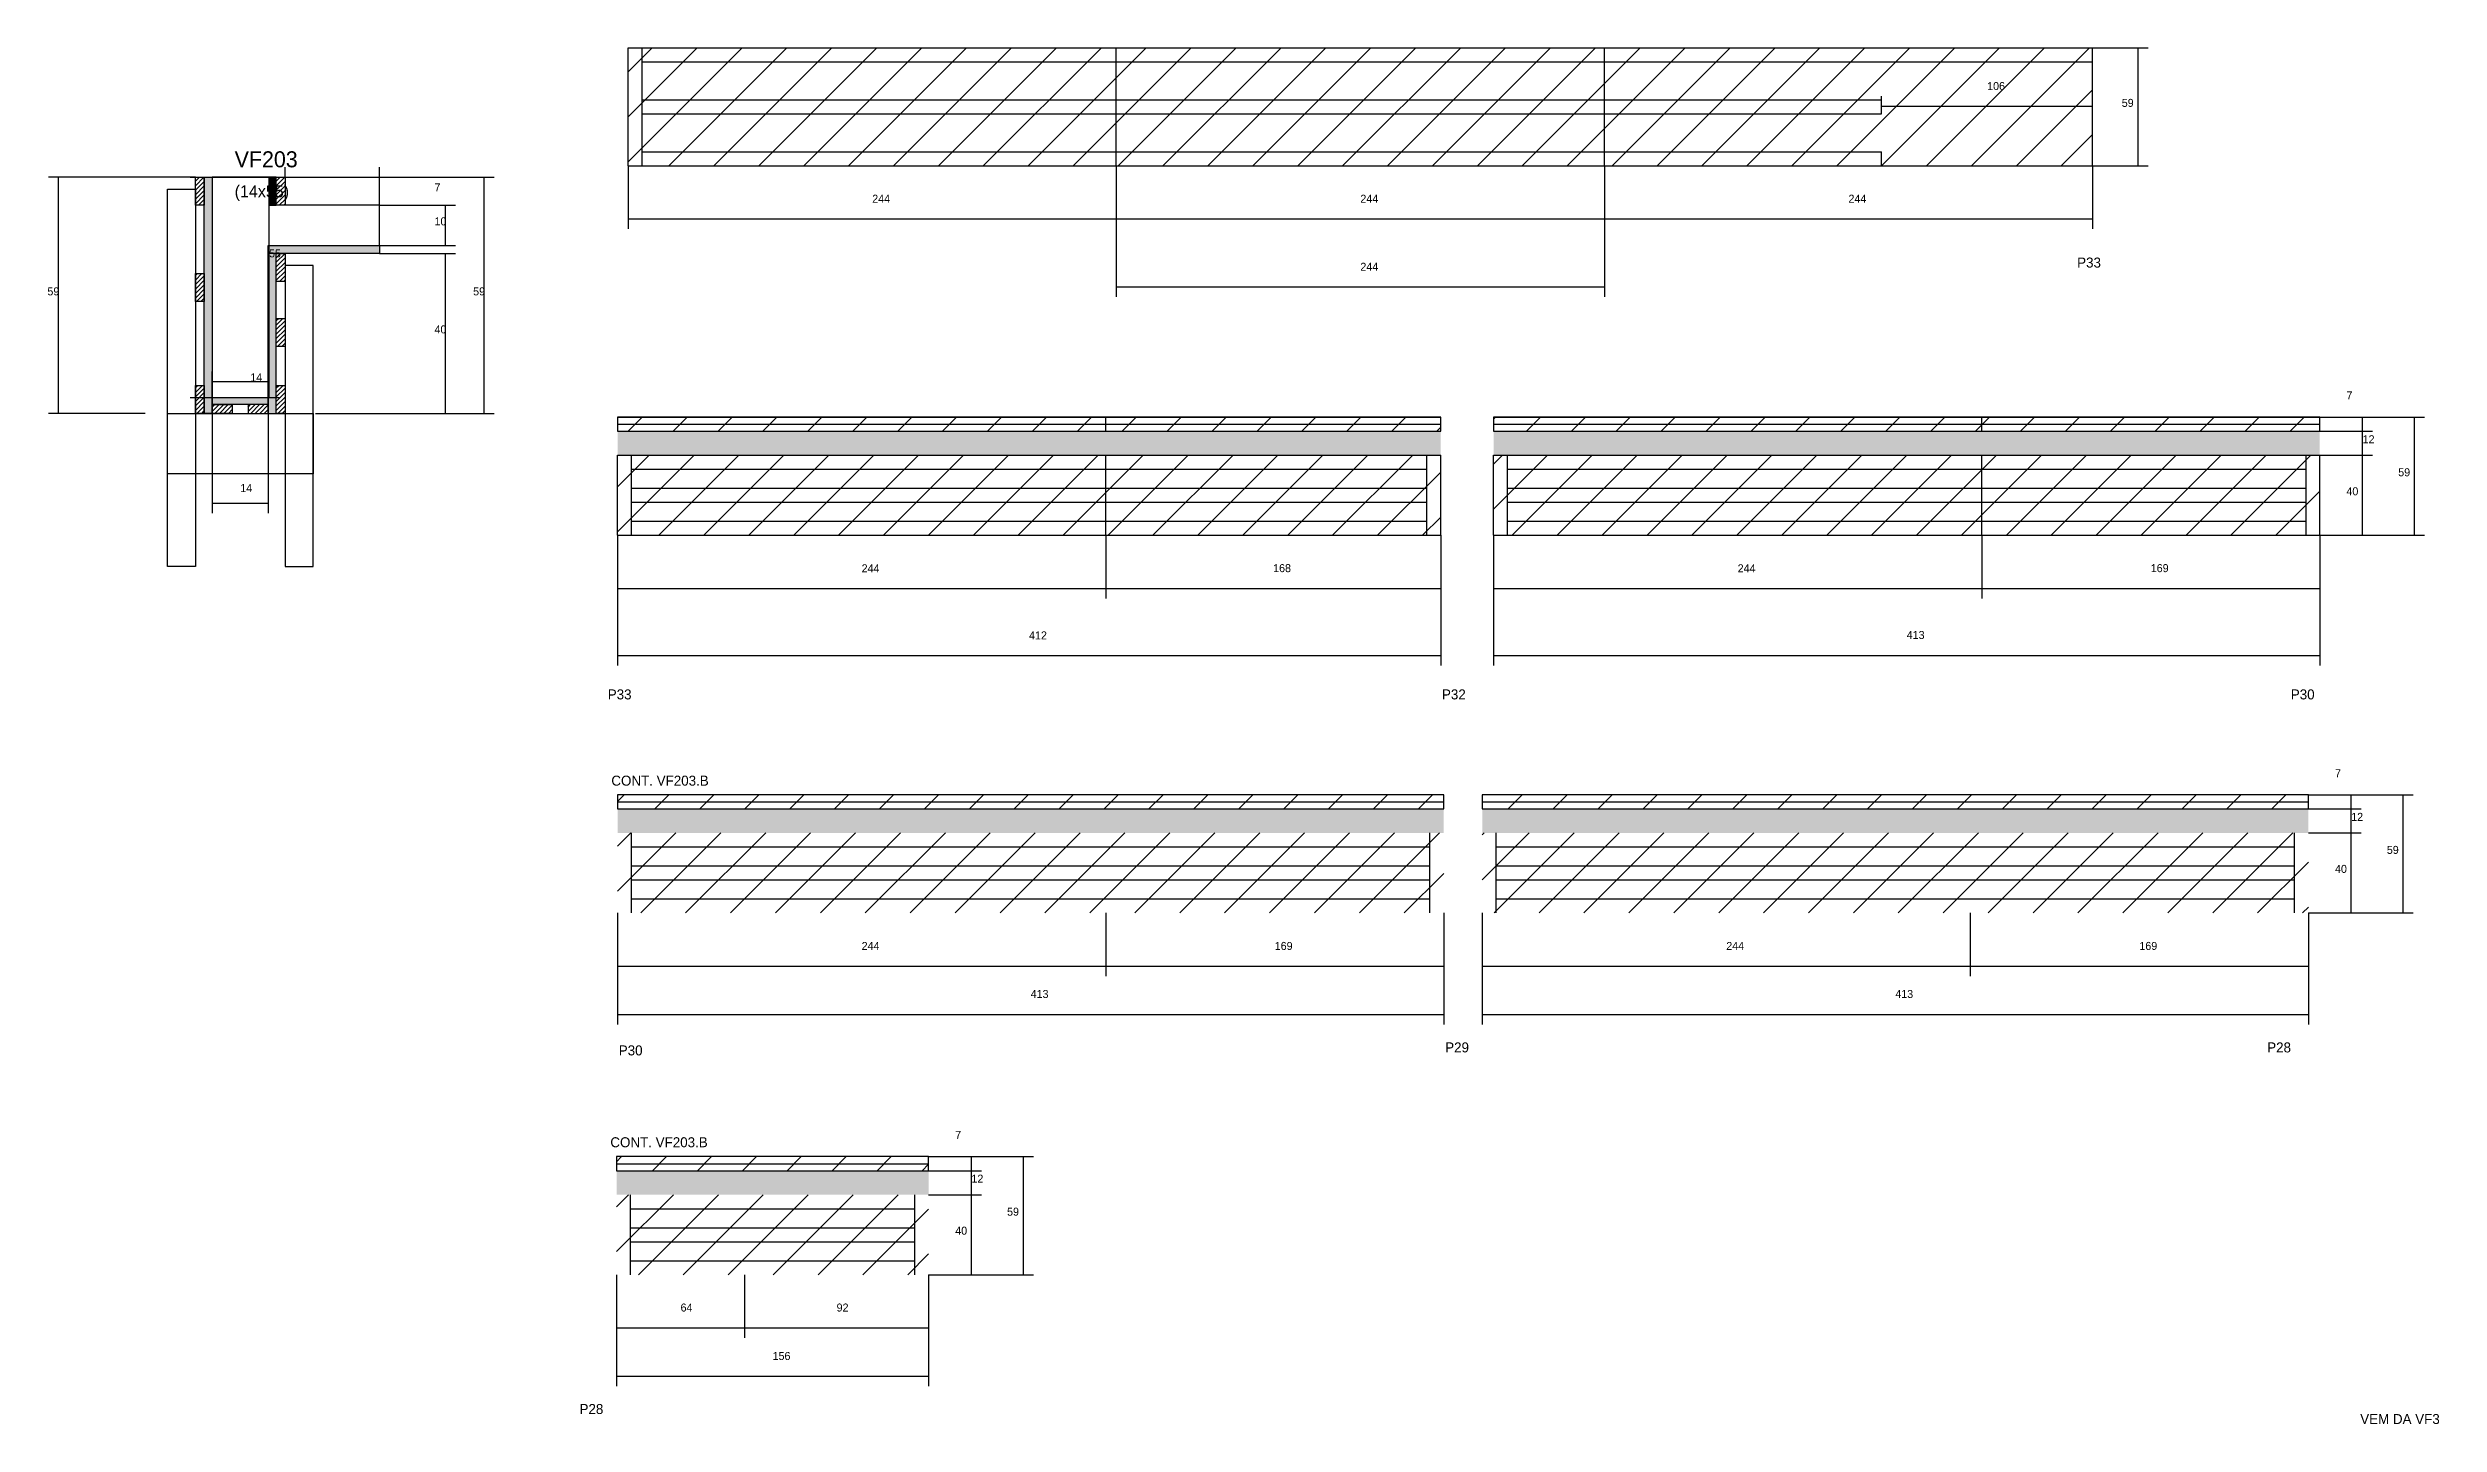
# Model space of a CAD drawing. Header units: metres. Extents: x 5683 to 7981, y 4512 to 5994.
# Drawn here: x 6786 to 7981, y 5278 to 5965 of the extents above; entities that cross this region are included whole.
import ezdxf

# ---------------------------------------------------------------- set-up
doc = ezdxf.new("R2010")
doc.units = ezdxf.units.M
for name, color, linetype in [('CONCRETO', 251, 'Continuous'), ('COTA', 241, 'Continuous'), ('Cota Seção (2x)', 4, 'Continuous'), ('Hachura', 253, 'Continuous'), ('Madeira', 126, 'Continuous'), ('NOMENCLATURA', 7, 'Continuous'), ('Painéis', 200, 'Continuous'), ('REAPROVEITAMENTO', 251, 'Continuous'), ('SARR_2.2x7', 40, 'Continuous'), ('SARR_3.5x7', 81, 'Continuous'), ('Texto Seção', 7, 'Continuous')]:
    doc.layers.add(name, color=color, linetype=linetype)

msp = doc.modelspace()

# ---------------------------------------------------------------- hatches: boundary and pattern name
at = {"layer": 'COTA'}
h = msp.add_hatch(dxfattribs=at)
h.set_pattern_fill('AR-CONC', scale=0.03)
h.paths.add_polyline_path([(7482.1, 5773.8), (7070.6, 5773.8), (7070.6, 5773.8), (7070.6, 5761.8), (7070.6, 5761.8), (7482.1, 5761.8), (7482.1, 5761.8), (7482.1, 5773.8)])
h = msp.add_hatch(dxfattribs=at)
h.set_pattern_fill('AR-CONC', scale=0.03)
h.paths.add_polyline_path([(7921.5, 5773.8), (7508.5, 5773.8), (7508.5, 5773.8), (7508.5, 5761.8), (7508.5, 5761.8), (7921.5, 5761.8), (7921.5, 5761.8), (7921.5, 5773.8)])
h = msp.add_hatch(dxfattribs=at)
h.set_pattern_fill('AR-CONC', scale=0.03)
h.paths.add_polyline_path([(7483.6, 5573.1), (7483.6, 5585.1), (7483.6, 5585.1), (7070.6, 5585.1), (7070.6, 5585.1), (7070.6, 5573.1), (7070.6, 5573.1), (7483.6, 5573.1)])
h = msp.add_hatch(dxfattribs=at)
h.set_pattern_fill('AR-CONC', scale=0.03)
h.paths.add_polyline_path([(7915.8, 5573.1), (7915.8, 5585.1), (7915.8, 5585.1), (7502.8, 5585.1), (7502.8, 5585.1), (7502.8, 5573.1), (7502.8, 5573.1), (7915.8, 5573.1)])
h = msp.add_hatch(dxfattribs=at)
h.set_pattern_fill('AR-CONC', scale=0.03)
h.paths.add_polyline_path([(7226.1, 5392.3), (7226.1, 5404.3), (7226.1, 5404.3), (7070.1, 5404.3), (7070.1, 5404.3), (7070.1, 5392.3), (7070.1, 5392.3), (7226.1, 5392.3)])
at = {"layer": 'Hachura'}
h = msp.add_hatch(dxfattribs=at)
h.set_pattern_fill('ANSI31', scale=0.5)
h.paths.add_polyline_path([(6864, 5886.7), (6859.6, 5886.7), (6859.6, 5886.7), (6859.6, 5900.7), (6859.6, 5900.7), (6864, 5900.7), (6864, 5900.7), (6864, 5886.7)])
h = msp.add_hatch(color=8, dxfattribs=at)
h.dxf.hatch_style = 1
h.paths.add_polyline_path([(6864, 5900.7), (6868, 5900.7), (6868, 5900.7), (6868, 5782.7), (6868, 5782.7), (6864, 5782.7), (6864, 5782.7), (6864, 5900.7)])
h = msp.add_hatch(color=8, dxfattribs=at)
h.dxf.hatch_style = 1
h.paths.add_polyline_path([(6900, 5900.7), (6896.4, 5900.7), (6896.4, 5900.7), (6896.4, 5886.7), (6896.4, 5886.7), (6900, 5886.7), (6900, 5886.7), (6900, 5900.7)])
h = msp.add_hatch(dxfattribs=at)
h.set_pattern_fill('ANSI31', scale=0.5)
h.paths.add_polyline_path([(6904.4, 5886.7), (6900, 5886.7), (6900, 5886.7), (6900, 5900.7), (6900, 5900.7), (6904.4, 5900.7), (6904.4, 5900.7), (6904.4, 5886.7)])
h = msp.add_hatch(color=8, dxfattribs=at)
h.dxf.hatch_style = 1
h.paths.add_polyline_path([(6896, 5862.7), (6896, 5866.7), (6896, 5866.7), (6951.6, 5866.7), (6951.6, 5866.7), (6951.6, 5862.7), (6951.6, 5862.7), (6896, 5862.7)])
h = msp.add_hatch(color=8, dxfattribs=at)
h.dxf.hatch_style = 1
h.paths.add_polyline_path([(6896, 5862.7), (6900, 5862.7), (6900, 5862.7), (6900, 5782.7), (6900, 5782.7), (6896, 5782.7), (6896, 5782.7), (6896, 5862.7)])
h = msp.add_hatch(dxfattribs=at)
h.set_pattern_fill('ANSI31', scale=0.5)
h.paths.add_polyline_path([(6904.4, 5848.7), (6900, 5848.7), (6900, 5848.7), (6900, 5862.7), (6900, 5862.7), (6904.4, 5862.7), (6904.4, 5862.7), (6904.4, 5848.7)])
h = msp.add_hatch(dxfattribs=at)
h.set_pattern_fill('ANSI31', scale=0.5)
h.paths.add_polyline_path([(6864, 5838.6), (6859.6, 5838.6), (6859.6, 5838.6), (6859.6, 5852.6), (6859.6, 5852.6), (6864, 5852.6), (6864, 5852.6), (6864, 5838.6)])
h = msp.add_hatch(dxfattribs=at)
h.set_pattern_fill('ANSI31', scale=0.5)
h.paths.add_polyline_path([(6904.4, 5816.2), (6900, 5816.2), (6900, 5816.2), (6900, 5830.2), (6900, 5830.2), (6904.4, 5830.2), (6904.4, 5830.2), (6904.4, 5816.2)])
h = msp.add_hatch(dxfattribs=at)
h.set_pattern_fill('ANSI31', scale=0.5)
h.paths.add_polyline_path([(6864, 5782.7), (6859.6, 5782.7), (6859.6, 5782.7), (6859.6, 5796.7), (6859.6, 5796.7), (6864, 5796.7), (6864, 5796.7), (6864, 5782.7)])
h = msp.add_hatch(color=8, dxfattribs=at)
h.dxf.hatch_style = 1
h.paths.add_polyline_path([(6868, 5787.1), (6868, 5790.7), (6868, 5790.7), (6896, 5790.7), (6896, 5790.7), (6896, 5787.1), (6896, 5787.1), (6868, 5787.1)])
h = msp.add_hatch(dxfattribs=at)
h.set_pattern_fill('ANSI31', scale=0.5)
h.paths.add_polyline_path([(6868, 5782.7), (6868, 5787.1), (6868, 5787.1), (6878, 5787.1), (6878, 5787.1), (6878, 5782.7), (6878, 5782.7), (6868, 5782.7)])
h = msp.add_hatch(dxfattribs=at)
h.set_pattern_fill('ANSI31', scale=0.5)
h.paths.add_polyline_path([(6896, 5782.7), (6896, 5787.1), (6896, 5787.1), (6886, 5787.1), (6886, 5787.1), (6886, 5782.7), (6886, 5782.7), (6896, 5782.7)])
h = msp.add_hatch(dxfattribs=at)
h.set_pattern_fill('ANSI31', scale=0.5)
h.paths.add_polyline_path([(6904.4, 5782.7), (6900, 5782.7), (6900, 5782.7), (6900, 5796.7), (6900, 5796.7), (6904.4, 5796.7), (6904.4, 5796.7), (6904.4, 5782.7)])
at = {"layer": 'REAPROVEITAMENTO'}
h = msp.add_hatch(dxfattribs=at)
h.set_pattern_fill('ANSI31', scale=5)
h.paths.add_polyline_path([(7807.9, 5906.4), (7807.9, 5965.4), (7807.9, 5965.4), (7075.9, 5965.4), (7075.9, 5965.4), (7075.9, 5906.4), (7075.9, 5906.4), (7807.9, 5906.4)])
h = msp.add_hatch(dxfattribs=at)
h.set_pattern_fill('ANSI31', scale=5)
h.paths.add_polyline_path([(7482.1, 5773.8), (7482.1, 5780.8), (7482.1, 5780.8), (7070.6, 5780.8), (7070.6, 5780.8), (7070.6, 5773.8), (7070.6, 5773.8), (7482.1, 5773.8)])
h = msp.add_hatch(dxfattribs=at)
h.set_pattern_fill('ANSI31', scale=5)
h.paths.add_polyline_path([(7921.5, 5773.8), (7921.5, 5780.8), (7921.5, 5780.8), (7508.5, 5780.8), (7508.5, 5780.8), (7508.5, 5773.8), (7508.5, 5773.8), (7921.5, 5773.8)])
h = msp.add_hatch(dxfattribs=at)
h.set_pattern_fill('ANSI31', scale=5)
h.paths.add_polyline_path([(7482.1, 5721.8), (7482.1, 5761.8), (7482.1, 5761.8), (7070.6, 5761.8), (7070.6, 5761.8), (7070.6, 5721.8), (7070.6, 5721.8), (7482.1, 5721.8)])
h = msp.add_hatch(dxfattribs=at)
h.set_pattern_fill('ANSI31', scale=5)
h.paths.add_polyline_path([(7921.5, 5721.8), (7921.5, 5761.8), (7921.5, 5761.8), (7508.5, 5761.8), (7508.5, 5761.8), (7508.5, 5721.8), (7508.5, 5721.8), (7921.5, 5721.8)])
h = msp.add_hatch(dxfattribs=at)
h.set_pattern_fill('ANSI31', scale=5)
h.paths.add_polyline_path([(7483.6, 5585.1), (7483.6, 5592.1), (7483.6, 5592.1), (7070.6, 5592.1), (7070.6, 5592.1), (7070.6, 5585.1), (7070.6, 5585.1), (7483.6, 5585.1)])
h = msp.add_hatch(dxfattribs=at)
h.set_pattern_fill('ANSI31', scale=5)
h.paths.add_polyline_path([(7915.8, 5585.1), (7915.8, 5592.1), (7915.8, 5592.1), (7502.8, 5592.1), (7502.8, 5592.1), (7502.8, 5585.1), (7502.8, 5585.1), (7915.8, 5585.1)])
h = msp.add_hatch(dxfattribs=at)
h.set_pattern_fill('ANSI31', scale=5)
h.paths.add_polyline_path([(7483.6, 5533.1), (7483.6, 5573.1), (7483.6, 5573.1), (7070.6, 5573.1), (7070.6, 5573.1), (7070.6, 5533.1), (7070.6, 5533.1), (7483.6, 5533.1)])
h = msp.add_hatch(dxfattribs=at)
h.set_pattern_fill('ANSI31', scale=5)
h.paths.add_polyline_path([(7915.8, 5533.1), (7915.8, 5573.1), (7915.8, 5573.1), (7502.8, 5573.1), (7502.8, 5573.1), (7502.8, 5533.1), (7502.8, 5533.1), (7915.8, 5533.1)])
h = msp.add_hatch(dxfattribs=at)
h.set_pattern_fill('ANSI31', scale=5)
h.paths.add_polyline_path([(7226.1, 5404.3), (7226.1, 5411.3), (7226.1, 5411.3), (7070.1, 5411.3), (7070.1, 5411.3), (7070.1, 5404.3), (7070.1, 5404.3), (7226.1, 5404.3)])
h = msp.add_hatch(dxfattribs=at)
h.set_pattern_fill('ANSI31', scale=5)
h.paths.add_polyline_path([(7226.1, 5352.3), (7226.1, 5392.3), (7226.1, 5392.3), (7070.1, 5392.3), (7070.1, 5392.3), (7070.1, 5352.3), (7070.1, 5352.3), (7226.1, 5352.3)])

# ---------------------------------------------------------------- linework, layer by layer
at = {"layer": 'CONCRETO'}
msp.add_lwpolyline([(6951.6, 5866.7), (6951.6, 5886.7), (6896.4, 5886.7), (6896.4, 5900.7), (6868, 5900.7), (6868, 5790.7), (6896, 5790.7), (6896, 5866.7)], close=True, dxfattribs=at)
at = {"layer": 'COTA'}
for p, q in [((7807.9, 5965.4), (7835.7, 5965.4)), ((7830.7, 5906.4), (7830.7, 5965.4)), ((7702.4, 5935.9), (7702.4, 5941.2)), ((7807.9, 5935.9), (7807.9, 5941.2)), ((7702.4, 5936.2), (7807.9, 5936.2)), ((6904.4, 5900.7), (6904.4, 5905.7)), ((6951.6, 5886.7), (6951.6, 5905.7)), ((7075.9, 5906.4), (7075.9, 5874.9)), ((7319.9, 5906.4), (7319.9, 5874.9)), ((7319.9, 5906.4), (7319.9, 5874.9)), ((7319.9, 5906.4), (7319.9, 5840.9)), ((7563.9, 5906.4), (7563.9, 5874.9)), ((7563.9, 5906.4), (7563.9, 5840.9)), ((7563.9, 5906.4), (7563.9, 5874.9)), ((7807.9, 5906.4), (7835.7, 5906.4)), ((7807.9, 5906.4), (7807.9, 5874.9)), ((6859.6, 5900.7), (6786.1, 5900.7)), ((6791.1, 5782.7), (6791.1, 5900.7)), ((6904.4, 5900.7), (7008.9, 5900.7)), ((6904.4, 5900.7), (6951.6, 5900.7)), ((7003.9, 5782.7), (7003.9, 5900.7)), ((6951.6, 5886.7), (6989.6, 5886.7)), ((6984.6, 5866.7), (6984.6, 5886.7)), ((7075.9, 5879.9), (7319.9, 5879.9)), ((7319.9, 5879.9), (7563.9, 5879.9)), ((7563.9, 5879.9), (7807.9, 5879.9)), ((6951.6, 5866.7), (6989.6, 5866.7)), ((6951.6, 5862.7), (6989.6, 5862.7)), ((6984.6, 5782.7), (6984.6, 5862.7)), ((7319.9, 5845.9), (7563.9, 5845.9)), ((6834.4, 5782.7), (6786.1, 5782.7)), ((6868, 5782.7), (6868, 5732.9)), ((6896, 5782.7), (6896, 5732.9)), ((6919.6, 5782.7), (7008.9, 5782.7)), ((6919.6, 5782.7), (6989.6, 5782.7)), ((7921.5, 5780.8), (7947.9, 5780.8)), ((7921.5, 5780.8), (7973.9, 5780.8)), ((7921.5, 5773.8), (7947.9, 5773.8)), ((7921.5, 5773.8), (7947.9, 5773.8)), ((7942.9, 5773.8), (7942.9, 5780.8)), ((7942.9, 5761.8), (7942.9, 5773.8)), ((7968.9, 5721.8), (7968.9, 5780.8)), ((7921.5, 5761.8), (7947.9, 5761.8)), ((7921.5, 5761.8), (7947.9, 5761.8)), ((7942.9, 5721.8), (7942.9, 5761.8)), ((6868, 5737.9), (6896, 5737.9)), ((7070.6, 5721.8), (7070.6, 5690.3)), ((7070.6, 5721.8), (7070.6, 5656.7)), ((7314.6, 5721.8), (7314.6, 5690.3)), ((7314.6, 5721.8), (7314.6, 5690.3)), ((7482.1, 5721.8), (7482.1, 5690.3)), ((7482.1, 5721.8), (7482.1, 5656.7)), ((7508.5, 5721.8), (7508.5, 5690.3)), ((7508.5, 5721.8), (7508.5, 5656.7)), ((7752.5, 5721.8), (7752.5, 5690.3)), ((7752.5, 5721.8), (7752.5, 5690.3)), ((7921.5, 5721.8), (7947.9, 5721.8)), ((7921.5, 5721.8), (7973.9, 5721.8)), ((7921.5, 5721.8), (7921.5, 5690.3)), ((7921.5, 5721.8), (7921.5, 5656.7)), ((7070.6, 5695.3), (7314.6, 5695.3)), ((7314.6, 5695.3), (7482.1, 5695.3)), ((7508.5, 5695.3), (7752.5, 5695.3)), ((7752.5, 5695.3), (7921.5, 5695.3)), ((7070.6, 5661.7), (7482.1, 5661.7)), ((7508.5, 5661.7), (7921.5, 5661.7)), ((7915.8, 5592.1), (7942.2, 5592.1)), ((7915.8, 5592.1), (7968.2, 5592.1)), ((7915.8, 5585.1), (7942.2, 5585.1)), ((7915.8, 5585.1), (7942.2, 5585.1)), ((7937.2, 5585.1), (7937.2, 5592.1)), ((7937.2, 5573.1), (7937.2, 5585.1)), ((7963.2, 5533.1), (7963.2, 5592.1)), ((7915.8, 5573.1), (7942.2, 5573.1)), ((7915.8, 5573.1), (7942.2, 5573.1)), ((7937.2, 5533.1), (7937.2, 5573.1)), ((7070.6, 5533.1), (7070.6, 5501.5)), ((7070.6, 5533.1), (7070.6, 5477.3)), ((7314.6, 5533.1), (7314.6, 5501.5)), ((7314.6, 5533.1), (7314.6, 5501.5)), ((7483.6, 5533.1), (7483.6, 5501.5)), ((7483.6, 5533.1), (7483.6, 5477.3)), ((7502.8, 5533.1), (7502.8, 5501.5)), ((7502.8, 5533.1), (7502.8, 5477.3)), ((7746.8, 5533.1), (7746.8, 5501.5)), ((7746.8, 5533.1), (7746.8, 5501.5)), ((7915.8, 5533.1), (7915.8, 5501.5)), ((7915.8, 5533.1), (7915.8, 5477.3)), ((7915.8, 5533.1), (7942.2, 5533.1)), ((7915.8, 5533.1), (7968.2, 5533.1)), ((7070.6, 5506.5), (7314.6, 5506.5)), ((7314.6, 5506.5), (7483.6, 5506.5)), ((7502.8, 5506.5), (7746.8, 5506.5)), ((7746.8, 5506.5), (7915.8, 5506.5)), ((7070.6, 5482.3), (7483.6, 5482.3)), ((7502.8, 5482.3), (7915.8, 5482.3)), ((7226.1, 5411.3), (7252.5, 5411.3)), ((7226.1, 5411.3), (7278.5, 5411.3)), ((7226.1, 5404.3), (7252.5, 5404.3)), ((7226.1, 5404.3), (7252.5, 5404.3)), ((7247.5, 5404.3), (7247.5, 5411.3)), ((7247.5, 5392.3), (7247.5, 5404.3)), ((7273.5, 5352.3), (7273.5, 5411.3)), ((7226.1, 5392.3), (7252.5, 5392.3)), ((7226.1, 5392.3), (7252.5, 5392.3)), ((7247.5, 5352.3), (7247.5, 5392.3)), ((7070.1, 5352.3), (7070.1, 5320.8)), ((7070.1, 5352.3), (7070.1, 5296.6)), ((7134.1, 5352.3), (7134.1, 5320.8)), ((7134.1, 5352.3), (7134.1, 5320.8)), ((7226.1, 5352.3), (7226.1, 5320.8)), ((7226.1, 5352.3), (7226.1, 5296.6)), ((7226.1, 5352.3), (7252.5, 5352.3)), ((7226.1, 5352.3), (7278.5, 5352.3)), ((7070.1, 5325.8), (7134.1, 5325.8)), ((7134.1, 5325.8), (7226.1, 5325.8)), ((7070.1, 5301.6), (7226.1, 5301.6))]:
    msp.add_line(p, q, dxfattribs=at)
at = {"layer": 'Cota Seção (2x)'}
for p, q in [((6857, 5900.7), (6901.4, 5900.7)), ((6896.4, 5790.7), (6896.4, 5900.7)), ((6868, 5782.7), (6868, 5803.7)), ((6868, 5798.7), (6896, 5798.7)), ((6896, 5782.7), (6896, 5803.7)), ((6857, 5790.7), (6901.4, 5790.7))]:
    msp.add_line(p, q, dxfattribs=at)
at = {"layer": 'Madeira'}
for points in [[(6864, 5886.7), (6859.6, 5886.7), (6859.6, 5900.7), (6864, 5900.7)], [(6904.4, 5886.7), (6900, 5886.7), (6900, 5900.7), (6904.4, 5900.7)], [(6904.4, 5848.7), (6900, 5848.7), (6900, 5862.7), (6904.4, 5862.7)], [(6864, 5838.6), (6859.6, 5838.6), (6859.6, 5852.6), (6864, 5852.6)], [(6904.4, 5816.2), (6900, 5816.2), (6900, 5830.2), (6904.4, 5830.2)], [(6864, 5782.7), (6859.6, 5782.7), (6859.6, 5796.7), (6864, 5796.7)], [(6868, 5782.7), (6868, 5787.1), (6878, 5787.1), (6878, 5782.7)], [(6896, 5782.7), (6896, 5787.1), (6886, 5787.1), (6886, 5782.7)], [(6904.4, 5782.7), (6900, 5782.7), (6900, 5796.7), (6904.4, 5796.7)]]:
    msp.add_lwpolyline(points, close=True, dxfattribs=at)
at = {"layer": 'Painéis'}
for p, q in [((7075.9, 5965.4), (7807.9, 5965.4)), ((7075.9, 5906.4), (7075.9, 5965.4)), ((7319.9, 5906.4), (7319.9, 5965.4)), ((7563.9, 5906.4), (7563.9, 5965.4)), ((7807.9, 5906.4), (7807.9, 5965.4)), ((7075.9, 5906.4), (7807.9, 5906.4)), ((6896, 5866.7), (6951.6, 5866.7)), ((6868, 5790.7), (6896, 5790.7)), ((7070.6, 5780.8), (7482.1, 5780.8)), ((7070.6, 5773.8), (7482.1, 5773.8)), ((7314.6, 5773.8), (7314.6, 5780.8)), ((7482.1, 5773.8), (7482.1, 5780.8)), ((7508.5, 5780.8), (7921.5, 5780.8)), ((7508.5, 5773.8), (7921.5, 5773.8)), ((7752.5, 5773.8), (7752.5, 5780.8)), ((7921.5, 5773.8), (7921.5, 5780.8)), ((7070.6, 5761.8), (7482.1, 5761.8)), ((7070.6, 5721.8), (7070.6, 5761.8)), ((7314.6, 5721.8), (7314.6, 5761.8)), ((7482.1, 5721.8), (7482.1, 5761.8)), ((7508.5, 5761.8), (7921.5, 5761.8)), ((7508.5, 5721.8), (7508.5, 5761.8)), ((7752.5, 5721.8), (7752.5, 5761.8)), ((7921.5, 5721.8), (7921.5, 5761.8)), ((7070.6, 5721.8), (7482.1, 5721.8)), ((7508.5, 5721.8), (7921.5, 5721.8))]:
    msp.add_line(p, q, dxfattribs=at)
for points in [[(6864, 5900.7), (6868, 5900.7), (6868, 5782.7), (6864, 5782.7)], [(6900, 5900.7), (6896.4, 5900.7), (6896.4, 5886.7), (6900, 5886.7)], [(6896, 5862.7), (6896, 5866.7), (6951.6, 5866.7), (6951.6, 5862.7)], [(6900, 5862.7), (6896, 5862.7), (6896, 5782.7), (6900, 5782.7)], [(6868, 5787.1), (6868, 5790.7), (6896, 5790.7), (6896, 5787.1)], [(7070.6, 5773.8), (7482.1, 5773.8), (7482.1, 5780.8), (7070.6, 5780.8)], [(7508.5, 5773.8), (7921.5, 5773.8), (7921.5, 5780.8), (7508.5, 5780.8)], [(7070.6, 5585.1), (7483.6, 5585.1), (7483.6, 5592.1), (7070.6, 5592.1)], [(7502.8, 5585.1), (7915.8, 5585.1), (7915.8, 5592.1), (7502.8, 5592.1)], [(7070.1, 5404.3), (7226.1, 5404.3), (7226.1, 5411.3), (7070.1, 5411.3)]]:
    msp.add_lwpolyline(points, close=True, dxfattribs=at)
at = {"layer": 'SARR_2.2x7'}
for p, q in [((7082.9, 5906.4), (7082.9, 5965.4)), ((7082.9, 5958.4), (7319.9, 5958.4)), ((7319.9, 5958.4), (7563.9, 5958.4)), ((7563.9, 5958.4), (7807.9, 5958.4)), ((7082.9, 5939.4), (7319.9, 5939.4)), ((7082.9, 5932.4), (7319.9, 5932.4)), ((7319.9, 5939.4), (7563.9, 5939.4)), ((7319.9, 5932.4), (7563.9, 5932.4)), ((7563.9, 5939.4), (7702.4, 5939.4)), ((7563.9, 5932.4), (7702.4, 5932.4)), ((7702.4, 5932.4), (7702.4, 5939.4)), ((7082.9, 5913.4), (7319.9, 5913.4)), ((7319.9, 5913.4), (7563.9, 5913.4)), ((7563.9, 5913.4), (7702.4, 5913.4)), ((7702.4, 5906.4), (7702.4, 5913.4)), ((7070.6, 5777.3), (7314.6, 5777.3)), ((7314.6, 5777.3), (7482.1, 5777.3)), ((7508.5, 5777.3), (7752.5, 5777.3)), ((7752.5, 5777.3), (7921.5, 5777.3)), ((7077.6, 5721.8), (7077.6, 5761.8)), ((7475.1, 5721.8), (7475.1, 5761.8)), ((7515.5, 5721.8), (7515.5, 5761.8)), ((7914.6, 5721.8), (7914.6, 5761.8)), ((7077.6, 5754.8), (7314.6, 5754.8)), ((7314.6, 5754.8), (7475.1, 5754.8)), ((7515.5, 5754.8), (7752.5, 5754.8)), ((7752.5, 5754.8), (7914.6, 5754.8)), ((7077.6, 5745.3), (7314.6, 5745.3)), ((7077.6, 5738.3), (7314.6, 5738.3)), ((7314.6, 5745.3), (7475.1, 5745.3)), ((7314.6, 5738.3), (7475.1, 5738.3)), ((7515.5, 5745.3), (7752.5, 5745.3)), ((7515.5, 5738.3), (7752.5, 5738.3)), ((7752.5, 5745.3), (7914.6, 5745.3)), ((7752.5, 5738.3), (7914.6, 5738.3)), ((7077.6, 5728.8), (7314.6, 5728.8)), ((7314.6, 5728.8), (7475.1, 5728.8)), ((7515.5, 5728.8), (7752.5, 5728.8)), ((7752.5, 5728.8), (7914.6, 5728.8)), ((7070.6, 5588.6), (7314.6, 5588.6)), ((7314.6, 5588.6), (7483.6, 5588.6)), ((7502.8, 5588.6), (7746.8, 5588.6)), ((7746.8, 5588.6), (7915.8, 5588.6)), ((7077.6, 5533.1), (7077.6, 5573.1)), ((7476.6, 5533.1), (7476.6, 5573.1)), ((7509.8, 5533.1), (7509.8, 5573.1)), ((7908.9, 5533.1), (7908.9, 5573.1)), ((7077.6, 5566.1), (7314.6, 5566.1)), ((7314.6, 5566.1), (7476.6, 5566.1)), ((7509.8, 5566.1), (7746.8, 5566.1)), ((7746.8, 5566.1), (7908.9, 5566.1)), ((7077.6, 5556.6), (7314.6, 5556.6)), ((7077.6, 5549.6), (7314.6, 5549.6)), ((7314.6, 5556.6), (7476.6, 5556.6)), ((7314.6, 5549.6), (7476.6, 5549.6)), ((7509.8, 5556.6), (7746.8, 5556.6)), ((7509.8, 5549.6), (7746.8, 5549.6)), ((7746.8, 5556.6), (7908.9, 5556.6)), ((7746.8, 5549.6), (7908.9, 5549.6)), ((7077.6, 5540.1), (7314.6, 5540.1)), ((7314.6, 5540.1), (7476.6, 5540.1)), ((7509.8, 5540.1), (7746.8, 5540.1)), ((7746.8, 5540.1), (7908.9, 5540.1)), ((7070.1, 5407.8), (7134.1, 5407.8)), ((7134.1, 5407.8), (7226.1, 5407.8)), ((7077.1, 5352.3), (7077.1, 5392.3)), ((7219.2, 5352.3), (7219.2, 5392.3)), ((7077.1, 5385.3), (7134.1, 5385.3)), ((7134.1, 5385.3), (7219.2, 5385.3)), ((7077.1, 5375.8), (7134.1, 5375.8)), ((7077.1, 5368.8), (7134.1, 5368.8)), ((7134.1, 5375.8), (7219.2, 5375.8)), ((7134.1, 5368.8), (7219.2, 5368.8)), ((7077.1, 5359.3), (7134.1, 5359.3)), ((7134.1, 5359.3), (7219.2, 5359.3))]:
    msp.add_line(p, q, dxfattribs=at)
at = {"layer": 'SARR_3.5x7'}
for points in [[(6845.6, 5894.7), (6859.6, 5894.7), (6859.6, 5706.2), (6845.6, 5706.2)], [(6918.4, 5856.7), (6904.4, 5856.7), (6904.4, 5706.2), (6918.4, 5706.2)], [(6845.6, 5782.7), (6918.4, 5782.7), (6918.4, 5752.6), (6845.6, 5752.6)]]:
    msp.add_lwpolyline(points, close=True, dxfattribs=at)

# ---------------------------------------------------------------- texts
at = {"layer": 'COTA'}
for s, p in [('106', (7755.2, 5944.3)), ('59', (7822.5, 5935.9)), ('7', (6979.1, 5893.7)), ('244', (7197.9, 5888)), ('244', (7441.9, 5888)), ('244', (7685.9, 5888)), ('10', (6979.1, 5876.7)), ('244', (7441.9, 5854)), ('59', (6785.6, 5841.7)), ('59', (6998.4, 5841.7)), ('40', (6979.1, 5822.7)), ('7', (7934.8, 5789.7)), ('12', (7942.9, 5767.8)), ('59', (7960.7, 5751.3)), ('14', (6882, 5743.4)), ('40', (7934.8, 5741.8)), ('244', (7192.6, 5703.3)), ('168', (7398.3, 5703.4)), ('244', (7630.5, 5703.3)), ('169', (7837, 5703.4)), ('412', (7276.3, 5669.8)), ('413', (7715, 5670)), ('7', (7929.1, 5600.9)), ('12', (7937.2, 5579.1)), ('59', (7955, 5562.6)), ('40', (7929.1, 5553.1)), ('244', (7192.6, 5514.6)), ('169', (7399.1, 5514.6)), ('244', (7624.8, 5514.6)), ('169', (7831.3, 5514.6)), ('413', (7277.1, 5490.6)), ('413', (7709.3, 5490.6)), ('7', (7239.4, 5420.2)), ('12', (7247.5, 5398.3)), ('59', (7265.3, 5381.8)), ('40', (7239.4, 5372.3)), ('64', (7102.1, 5333.9)), ('92', (7180.1, 5333.9)), ('156', (7148.1, 5309.7))]:
    msp.add_text(s, height=4, dxfattribs=at).set_placement(p)
at = {"layer": 'Cota Seção (2x)'}
for s, p in [('55', (6896.4, 5860.7)), ('14', (6887, 5798.7))]:
    msp.add_text(s, height=4, dxfattribs=at).set_placement(p)
at = {"layer": 'NOMENCLATURA'}
for s, p in [('P33', (7800.2, 5855.6)), ('P33', (7065.7, 5639.8)), ('P32', (7482.7, 5639.8)), ('P30', (7907, 5639.8)), ('P30', (7071.2, 5461.9)), ('P29', (7484.3, 5463.4)), ('P28', (7895.2, 5463.4)), ('P28', (7051.6, 5282.7))]:
    msp.add_text(s, height=5, dxfattribs=at).set_placement(p)
at = {"layer": 'Texto Seção'}
for s, height, p in [('VF203', 8, (6879.2, 5905.7)), ('(14x55)', 6, (6879.2, 5890.7)), ('CONT. VF203.B', 5, (7067.5, 5596.7)), ('CONT. VF203.B', 5, (7067, 5416)), ('VEM DA VF3', 5, (7941.7, 5277.7))]:
    msp.add_text(s, height=height, dxfattribs=at).set_placement(p)

doc.saveas('drawing.dxf')
